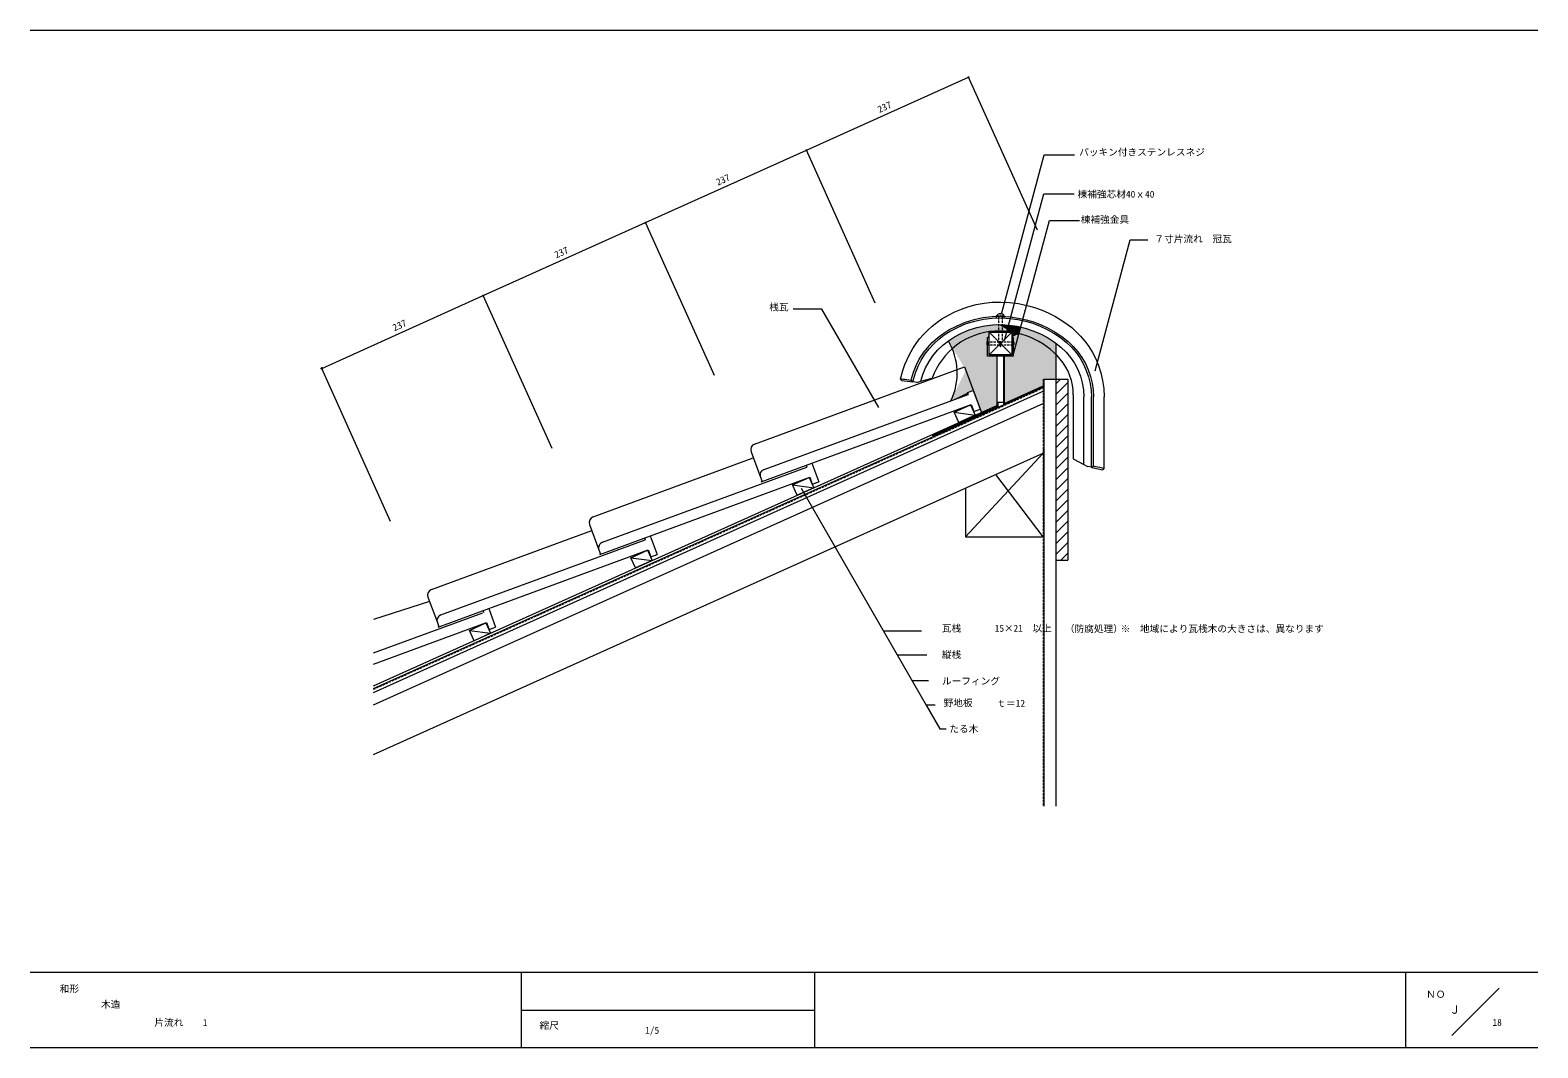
# Model space of a CAD drawing. Units: millimetres, scale not verified. Extents: x -203 to 197, y -138 to 132.
import ezdxf
from ezdxf.enums import TextEntityAlignment as Align

# ---------------------------------------------------------------- set-up
doc = ezdxf.new("R2010")
doc.units = ezdxf.units.MM
doc.header["$LTSCALE"] = 0.5
doc.header["$PDMODE"] = 32
doc.header["$PDSIZE"] = 0.25
doc.linetypes.add('DASHED1', pattern=[1.8, 1.2, -0.6])
for name, color, linetype, lineweight in [('0-0', 5, 'Continuous', 18), ('1-0', 7, 'Continuous', 18), ('1-1', 7, 'Continuous', 18), ('1-3', 7, 'Continuous', 18), ('1-4', 7, 'Continuous', 18), ('1-6', 7, 'Continuous', 18), ('1-7', 7, 'Continuous', 18), ('1-8', 7, 'Continuous', 18), ('1-9', 30, 'Continuous', 18), ('1-B', 7, 'Continuous', 18), ('1-C', 7, 'Continuous', 18)]:
    doc.layers.add(name, color=color, linetype=linetype, lineweight=lineweight)
doc.layers.add('1-5', color=7, linetype='Continuous')
doc.layers.add('1-A', color=7, linetype='Continuous')
doc.styles.add('ＭＳ ゴシック', font='')
doc.styles.get('ＭＳ ゴシック').set_extended_font_data('MS Gothic')

msp = doc.modelspace()

# ---------------------------------------------------------------- linework, layer by layer
at = {"layer": '0-0'}
for p, q in [((-203.2432, 131.6351), (196.7568, 131.6351)), ((196.7568, -118.3649), (-203.2433, -118.3649)), ((-72.973, -118.3649), (-72.973, -138.3649)), ((4.8649, -118.3649), (4.8649, -138.3649)), ((161.7568, -138.3649), (161.7568, -118.3649)), ((186.4865, -122.5541), (173.9189, -135.1216)), ((-72.973, -128.3649), (4.8649, -128.3649)), ((196.7568, -138.3649), (-203.2432, -138.3649))]:
    msp.add_line(p, q, dxfattribs=at)
at = {"layer": '1-0'}
for p, q in [((-112.1631, -43.0119), (65.6796, 37.0173)), ((65.6796, 39.021), (65.6796, -74.2731)), ((-112.1631, -44.1085), (65.6796, 35.9207)), ((-112.1631, -47.3983), (65.6796, 32.6309)), ((-112.1631, -42.354), (53.1943, 32.0568)), ((-112.1631, -60.5573), (65.6796, 19.4719))]:
    msp.add_line(p, q, dxfattribs=at)
at = {"layer": '1-1', "color": 3, "linetype": 'DASHED1'}
msp.add_line((-112.1631, -43.2313), (65.6796, 36.798), dxfattribs=at)
at = {"layer": '1-1'}
for p, q in [((41.8799, 30.2551), (46.2571, 32.2249)), ((41.8798, 30.2551), (47.4882, 29.4891)), ((41.8798, 30.2551), (47.4882, 29.4891)), ((41.8798, 30.2551), (47.4882, 29.4891)), ((41.8799, 30.2551), (47.4882, 29.4891)), ((-0.9805, 10.968), (3.3968, 12.9377)), ((-0.9805, 10.9679), (4.6278, 10.2019)), ((-0.9805, 10.9679), (4.6279, 10.2019)), ((-43.8408, -8.3192), (-39.4635, -6.3494)), ((-43.8408, -8.3192), (-38.2325, -9.0852)), ((-86.7011, -27.6063), (-81.0928, -28.3723))]:
    msp.add_line(p, q, dxfattribs=at)
for points in [[(43.1109, 27.5193), (41.8798, 30.2551), (46.2571, 32.2248), (47.4882, 29.4891)], [(43.1109, 27.5193), (41.8798, 30.2551), (46.2571, 32.2248), (47.4882, 29.4891)], [(0.2506, 8.2322), (-0.9805, 10.9679), (3.3968, 12.9377), (4.6278, 10.2019)], [(0.2506, 8.2322), (-0.9805, 10.9679), (3.3968, 12.9377), (4.6279, 10.2019)], [(-42.6097, -11.055), (-43.8408, -8.3192), (-39.4636, -6.3494), (-38.2325, -9.0852)], [(-85.47, -30.3421), (-86.7011, -27.6063), (-82.3239, -25.6366), (-81.0928, -28.3723)]]:
    msp.add_lwpolyline(points, close=True, dxfattribs=at)
for points in [[(41.8798, 30.2551), (46.2571, 32.2248), (47.4882, 29.4891)], [(41.8799, 30.2551), (46.2571, 32.2248), (47.4882, 29.4891)]]:
    msp.add_lwpolyline(points, dxfattribs=at)
at = {"layer": '1-3'}
for p, q in [((27.6702, 39.0842), (27.8257, 39.7363)), ((27.9881, 38.665), (27.6702, 39.0842)), ((27.9881, 38.665), (30.9312, 38.2987)), ((30.4603, 38.7134), (30.5494, 39.0871)), ((30.9312, 38.2987), (30.4603, 38.7134)), ((30.9769, 38.293), (30.9312, 38.2987)), ((30.9769, 38.293), (31.133, 38.948)), ((31.9753, 38.1687), (30.9769, 38.293)), ((33.096, 38.48), (33.0762, 38.4746)), ((33.096, 38.48), (33.0785, 38.4842)), ((33.096, 38.48), (36.1058, 39.3161)), ((73.5058, 34.9161), (73.5058, 34.3161)), ((76.3058, 16.4228), (76.3058, 34.3161)), ((78.3058, 15.6681), (78.3058, 34.3161)), ((78.9058, 15.9163), (78.9058, 34.3161)), ((81.7058, 15.3326), (81.7058, 34.3161)), ((76.3058, 16.4228), (77.3058, 15.8894)), ((78.3058, 15.6681), (77.3058, 15.8894)), ((78.3058, 15.6681), (78.4618, 15.6336)), ((78.9058, 15.9163), (78.4618, 15.6336)), ((78.4618, 15.6336), (81.3486, 14.9946)), ((81.3486, 14.9946), (81.7058, 15.3326))]:
    msp.add_line(p, q, dxfattribs=at)
for points in [[(27.826, 39.7363), (28.2761, 41.375), (28.804, 42.8956), (29.3923, 44.3002), (30.0254, 45.5918), (30.9146, 47.1442), (31.8278, 48.5119), (32.7383, 49.7062), (33.8018, 50.934), (34.9088, 52.0584), (36.0889, 53.1147), (37.3402, 54.0989), (38.6558, 55.0071), (40.3663, 56.0308), (42.1105, 56.9146), (43.835, 57.645), (45.5278, 58.2348), (47.7184, 58.8241), (49.8231, 59.2164), (51.9846, 59.4489), (54.2513, 59.5124), (56.5955, 59.396), (58.9958, 59.0871), (60.4571, 58.8027), (61.9359, 58.4381), (63.5148, 57.9605), (65.2118, 57.3401), (67.0129, 56.5522), (68.5809, 55.7487), (70.1969, 54.7948), (71.8464, 53.6742), (73.0828, 52.712), (74.2898, 51.636), (75.4563, 50.4426), (76.5699, 49.1292), (77.6168, 47.6936), (78.5825, 46.1351), (79.4513, 44.454), (80.2062, 42.6517), (80.8292, 40.7314)], [(30.5494, 39.0871), (31.0903, 40.8992), (31.7925, 42.6443), (32.6496, 44.3125), (33.6547, 45.8937), (34.8014, 47.378), (36.0589, 48.7318), (37.4403, 49.9728), (38.9376, 51.0924), (40.5159, 52.0938), (42.6564, 53.2189), (44.8849, 54.1413), (47.1869, 54.8564), (49.5475, 55.3598), (51.9525, 55.6464), (54.387, 55.7116), (56.812, 55.5643), (58.9071, 55.2673), (60.9685, 54.8164), (62.9877, 54.2145), (64.9561, 53.4646), (66.8654, 52.5695), (68.707, 51.5323), (70.4735, 50.356), (72.1405, 49.0391), (73.4996, 47.7308), (74.72, 46.3103), (75.796, 44.789), (76.7219, 43.1783), (77.4923, 41.4895), (78.092, 39.7659), (78.531, 37.9886), (78.804, 36.1684), (78.9058, 34.3161)], [(31.133, 38.948), (31.6486, 40.736), (32.3244, 42.4575), (33.1538, 44.1025), (34.1301, 45.661), (35.2468, 47.1229), (36.4738, 48.4551), (37.8237, 49.6749), (39.2883, 50.7737), (40.8303, 51.7559), (42.9206, 52.8596), (45.0968, 53.765), (47.3446, 54.4676), (49.6496, 54.9628), (51.9981, 55.2459), (54.3757, 55.3122), (56.7443, 55.1704), (58.791, 54.8815), (60.8048, 54.4418), (62.7777, 53.8541), (64.7012, 53.1213), (66.5672, 52.2462), (68.3675, 51.2317), (70.0953, 50.0812), (71.7298, 48.793), (73.062, 47.511), (74.2569, 46.1172), (75.3088, 44.6229), (76.2121, 43.0395), (76.9612, 41.3783), (77.5415, 39.682), (77.9626, 37.9324), (78.2191, 36.1402), (78.3058, 34.3161)], [(33.0785, 38.4842), (33.6152, 40.3084), (34.3339, 42.056), (35.2262, 43.7142), (36.2836, 45.2702), (37.498, 46.7111), (38.8609, 48.0243), (40.3617, 49.1976), (41.9566, 50.2337), (43.8649, 51.251), (45.8524, 52.086), (47.9068, 52.7341), (50.0156, 53.1906), (52.1654, 53.4514), (54.3418, 53.5124), (56.5101, 53.382), (58.6483, 53.0678), (60.7452, 52.5738), (62.7896, 51.9041), (64.7702, 51.0626), (66.6757, 50.0536), (68.4957, 48.8811), (70.2183, 47.5488), (71.5877, 46.2401), (72.7972, 44.803), (73.84, 43.2524), (74.7089, 41.6032), (75.397, 39.8701), (75.8972, 38.068), (76.2024, 36.2117), (76.3058, 34.3161)], [(80.8292, 40.7314), (81.3008, 38.6976), (81.6003, 36.5565), (81.7054, 34.3161)], [(30.4603, 38.7134), (29.8617, 38.7929), (29.3162, 38.8654), (28.8347, 38.9294), (28.4269, 38.9836), (28.0978, 39.0274), (27.8632, 39.0586), (27.7184, 39.0778), (27.6702, 39.0842)], [(31.9753, 38.1687), (33.0762, 38.4746), (33.0785, 38.4842)], [(73.5058, 34.3161), (73.5058, 17.9161), (76.3058, 16.4228)], [(81.7058, 15.3326), (81.6571, 15.3427), (81.5121, 15.373), (81.2736, 15.4227), (80.9464, 15.4909), (80.5371, 15.5762), (80.0539, 15.677), (79.5065, 15.7911), (78.9058, 15.9163)]]:
    msp.add_lwpolyline(points, dxfattribs=at)
for centre, radius, start, end in [((53.7649, 33.0861), 18.7259, 93.30251, 160.56775), ((53.9057, 30.6457), 21.1704, 40.37899, 93.30228), ((58.9271, 34.9161), 14.5787, 0, 40.37875)]:
    msp.add_arc(centre, radius, start, end, dxfattribs=at)
at = {"layer": '1-4'}
for p, q in [((2.7026, 99.7702), (45.7388, 119.1365)), ((64.0048, 78.5454), (45.7388, 119.1365)), ((-39.9813, 80.5625), (2.7026, 99.7702)), ((20.9686, 59.1791), (2.7026, 99.7703)), ((-21.7153, 39.9713), (-39.9813, 80.5624)), ((-107.6123, 1.3177), (-125.8783, 41.9088)), ((23.0858, -27.6892), (33.2432, -27.6892)), ((34.6833, -34.1921), (26.8403, -34.1921)), ((35.1247, -41.0339), (30.7904, -41.0339)), ((36.8903, -47.4343), (34.4857, -47.4343))]:
    msp.add_line(p, q, dxfattribs=at)
for points in [[(-64.752, 20.6048), (-83.018, 61.1959), (-39.9813, 80.5625)], [(-107.6123, 1.3177), (-125.8783, 41.9088), (-83.018, 61.1959)], [(21.8919, 31.5), (6.8202, 57.605), (-0.8108, 57.605)], [(1.275, 10.0882), (34.4857, -47.4343), (38.1165, -53.7231), (39.7736, -53.7244)]]:
    msp.add_lwpolyline(points, dxfattribs=at)
for p in [(45.7388, 119.1365), (2.7026, 99.7702), (-39.9813, 80.5625), (-83.018, 61.1959), (-125.8783, 41.9088), (-125.8783, 41.9088)]:
    msp.add_point(p, dxfattribs=at)
at = {"layer": '1-6'}
for p, q in [((54.0497, 56.4149), (54.3162, 56.4149)), ((53.1766, 55.8819), (55.1766, 55.8819)), ((53.1766, 55.4338), (53.1766, 55.8819)), ((55.1766, 55.4338), (55.1766, 55.8819)), ((50.5766, 48.9157), (50.5766, 48.1157)), ((50.7766, 50.0999), (51.1952, 50.0999)), ((50.7766, 45.1081), (50.7766, 50.0999)), ((50.7766, 48.9157), (50.7766, 48.1157)), ((51.1766, 51.5157), (57.1766, 45.5157)), ((57.1766, 51.5157), (51.1766, 45.5157)), ((57.7766, 48.9157), (57.7766, 48.1157)), ((57.5766, 45.1157), (50.7766, 45.1157)), ((53.1943, 45.1157), (53.1943, 31.7279)), ((54.9943, 45.1157), (54.9943, 32.2089)), ((55.1943, 45.1157), (55.1943, 32.6279)), ((55.1943, 32.6279), (65.3565, 37.2009)), ((54.9943, 32.8668), (53.1943, 32.8668)), ((53.4943, 32.8668), (53.4943, 31.5339)), ((36.1943, 24.0779), (53.1943, 31.7279)), ((65.6796, -0.1823), (65.6796, 20.8177)), ((44.8952, 10.1189), (44.8952, -2.7811)), ((44.8952, -2.7811), (65.6796, -2.7811))]:
    msp.add_line(p, q, dxfattribs=at)
at = {"layer": '1-6', "linetype": 'DASHED1'}
for p, q in [((54.6766, 55.4667), (54.6766, 49.0157)), ((50.5766, 48.9157), (57.7766, 48.9157)), ((50.5766, 48.1157), (57.7766, 48.1157))]:
    msp.add_line(p, q, dxfattribs=at)
for points in [[(53.6766, 55.4667), (53.6766, 49.024), (54.6849, 49.024)], [(53.6682, 49.024), (54.1766, 47.6157), (54.6766, 49.0157)]]:
    msp.add_lwpolyline(points, dxfattribs=at)
at = {"layer": '1-6'}
msp.add_lwpolyline([(51.1766, 45.5157), (51.1766, 51.5157), (57.1766, 51.5157), (57.1766, 45.5157)], close=True, dxfattribs=at)
for points in [[(57.1766, 50.0999), (57.5766, 50.0999), (57.5766, 45.1081)], [(55.1943, 32.2989), (65.4796, 36.9273), (65.3565, 37.2009)], [(36.1943, 24.0779), (36.3174, 23.8043), (55.1943, 32.2989)]]:
    msp.add_lwpolyline(points, dxfattribs=at)
msp.add_arc((54.1766, 55.2286), 1.1945, 33.15562, 146.84438, dxfattribs=at)
at = {"layer": '1-7'}
for p, q in [((68.8796, 48.5842), (68.8796, -74.2731)), ((65.6796, 39.021), (68.8796, 39.021)), ((68.8796, 37.7669), (70.1337, 39.021)), ((68.8796, 34.9385), (72.0796, 38.1385)), ((68.8796, 32.11), (72.0796, 35.31)), ((68.8796, 29.2816), (72.0796, 32.4816)), ((68.8796, 26.4532), (72.0796, 29.6532)), ((68.8796, 23.6248), (72.0796, 26.8248)), ((68.8796, 20.7963), (72.0796, 23.9963)), ((68.8796, 17.9679), (72.0796, 21.1679)), ((68.8796, 15.1395), (72.0796, 18.3395)), ((68.8796, 12.3111), (72.0796, 15.5111)), ((68.8796, 9.4826), (72.0796, 12.6826)), ((68.8796, 6.6542), (72.0796, 9.8542)), ((68.8796, 3.8258), (72.0796, 7.0258)), ((68.8796, 0.9973), (72.0796, 4.1973)), ((68.8796, -1.8311), (72.0796, 1.3689)), ((68.8796, -4.6595), (72.0796, -1.4595)), ((68.8796, -7.4879), (72.0796, -4.2879)), ((70.217, -8.979), (72.0796, -7.1164)), ((68.8796, -8.979), (72.0796, -8.979))]:
    msp.add_line(p, q, dxfattribs=at)
at = {"layer": '1-7', "linetype": 'DASHED1'}
msp.add_line((65.4796, 39.021), (65.4796, -74.2731), dxfattribs=at)
at = {"layer": '1-7'}
msp.add_lwpolyline([(68.8796, 39.021), (72.0796, 39.021), (72.0796, -8.979)], dxfattribs=at)
at = {"layer": '1-8'}
for p, q in [((54.4819, 56.289), (65.8062, 98.5522)), ((65.8062, 98.5522), (73.8062, 98.5522)), ((55.2599, 49.287), (65.6992, 88.2472)), ((65.6992, 88.2472), (73.6992, 88.2472)), ((57.5766, 45.4203), (67.1572, 81.1755)), ((67.1572, 81.1755), (75.1572, 81.1755))]:
    msp.add_line(p, q, dxfattribs=at)
msp.add_lwpolyline([(79.3178, 41.2313), (88.6384, 76.0163), (93.2945, 76.0163)], dxfattribs=at)
at = {"layer": '1-9', "color": 7}
for p, q in [((44.8952, -2.7811), (65.4796, 19.3819)), ((65.4796, -2.7811), (52.9494, 13.7433))]:
    msp.add_line(p, q, dxfattribs=at)
msp.add_arc((26.0175, 40.6406), 16.7027, 333.97593, 30.81813, dxfattribs=at)
at = {"layer": '1-9', "color": 1}
msp.add_arc((26.0175, 40.6406), 16.7027, 333.97593, 30.81813, dxfattribs=at)
at = {"layer": '1-9'}
for points in [[(40.3617, 49.1976), (51.1766, 51.5157), (53.6766, 53.4937)], [(40.3617, 49.1976), (53.6766, 53.4937), (52.2501, 53.4363)], [(40.3617, 49.1976), (52.2501, 53.4363), (50.6619, 53.258)], [(40.3617, 49.1976), (50.6619, 53.258), (49.9325, 53.1445)], [(40.3617, 49.1976), (49.9325, 53.1445), (48.4901, 52.8366)], [(40.3617, 49.1976), (48.4901, 52.8366), (47.8905, 52.7556)], [(40.3617, 49.1976), (47.8905, 52.7556), (46.0591, 52.1235)], [(40.3617, 49.1976), (46.0591, 52.1235), (45.2649, 51.8156)], [(53.6766, 53.4937), (51.1766, 51.5157), (57.1766, 51.5157)], [(53.6766, 53.4937), (54.6775, 53.4886), (54.3867, 53.5094)], [(53.6766, 53.4937), (54.3867, 53.5094), (54.1997, 53.5094)], [(53.6766, 53.4937), (56.0306, 52.1633), (56.3595, 53.391)], [(53.6766, 53.4937), (56.3595, 53.391), (55.4834, 53.4471)], [(53.6766, 53.4937), (55.4834, 53.4471), (54.96, 53.4679)], [(53.6766, 53.4937), (54.96, 53.4679), (54.6775, 53.4886)], [(56.3595, 53.391), (55.912, 51.7208), (59.5677, 52.8512), (57.1766, 51.5157)], [(56.3595, 53.391), (56.0306, 52.1633), (56.3595, 53.391), (57.4949, 53.2283)], [(56.0306, 52.1633), (58.9677, 50.612), (57.4949, 53.2283), (58.2077, 53.1186)], [(58.9677, 50.612), (59.5677, 52.8512), (58.2077, 53.1186), (58.6875, 53.0364)], [(59.5677, 52.8512), (58.9677, 50.612), (59.5677, 52.8512), (68.8796, 48.5842)], [(59.5677, 52.8512), (68.8796, 48.5842), (60.5775, 52.6075), (61.3522, 52.3654)], [(68.8796, 48.5842), (66.7585, 49.9769), (61.3522, 52.3654), (62.4818, 51.9942)], [(40.3617, 49.1976), (45.2649, 51.8156), (43.9522, 51.2807)], [(50.7766, 50.0999), (51.1766, 51.5157), (40.3617, 49.1976)], [(40.3617, 49.1976), (43.9522, 51.2807), (42.8663, 50.7297)], [(40.3617, 49.1976), (42.8663, 50.7297), (42.0235, 50.2435)], [(40.3617, 49.1976), (44.9968, 41.4376), (50.7766, 50.0999), (50.7766, 45.1081)], [(50.7766, 50.0999), (51.1766, 50.0999), (51.1766, 51.5157)], [(57.1766, 50.0999), (57.2156, 51.5374), (57.1662, 51.5635)], [(57.1766, 50.0999), (59.1159, 51.165), (57.2156, 51.5374)], [(57.1766, 51.5157), (57.1766, 50.0999), (57.5766, 50.0999)], [(57.1766, 51.5157), (57.5766, 50.0999), (68.8796, 45.6113)], [(57.5766, 50.0999), (57.5766, 45.1081), (68.8796, 45.6113)], [(58.9677, 50.612), (68.8796, 45.6113), (68.8796, 48.5842)], [(66.7585, 49.9769), (64.9187, 50.9936), (62.4818, 51.9942), (63.079, 51.7844)], [(45.4843, 35.4809), (50.7766, 45.1081), (44.9926, 41.4349)], [(45.4843, 35.4809), (46.9858, 36.0335), (53.1943, 45.1157)], [(45.4843, 35.4809), (53.1943, 45.1157), (50.7766, 45.1081)], [(46.9858, 36.0335), (49.1238, 30.2251), (53.1943, 45.1157), (53.1943, 32.0568)], [(68.8796, 39.021), (68.8796, 45.6113), (55.1943, 45.1157)], [(55.1943, 45.1157), (55.1943, 32.6279), (65.3565, 37.2009)], [(55.1943, 45.1157), (65.3565, 37.2009), (65.6796, 39.021)], [(55.1943, 45.1157), (65.6796, 39.021), (68.8796, 39.021)], [(45.4843, 35.4809), (44.9926, 41.4349), (41.0267, 33.3123)], [(65.3565, 37.2009), (65.6796, 37.0173), (65.6796, 39.021)], [(65.3565, 37.2009), (65.4796, 36.9273), (65.6796, 37.0173)], [(41.0267, 33.3123), (45.6554, 35.016), (45.4843, 35.4809)]]:
    msp.add_solid(points, dxfattribs=at)
at = {"layer": '1-A'}
msp.add_point((-125.8783, 41.9088), dxfattribs=at)
at = {"layer": '1-B'}
for p, q in [((44.6699, 42.3255), (49.1238, 30.2251)), ((45.4843, 35.4809), (46.9858, 36.0335)), ((46.9858, 36.0335), (48.815, 31.0641)), ((-9.2592, 11.8198), (46.4349, 32.3192)), ((-8.5429, 15.0671), (45.6554, 35.016)), ((45.4843, 35.4809), (45.6554, 35.016)), ((45.4843, 35.4809), (45.6554, 35.016)), ((46.4349, 32.3192), (47.1258, 30.4424)), ((46.4349, 32.3192), (47.1258, 30.4424)), ((47.1258, 30.4424), (48.815, 31.0641)), ((47.1258, 30.4424), (48.815, 31.0641)), ((2.624, 16.1937), (2.7951, 15.7289)), ((4.1255, 16.7464), (5.9546, 11.777)), ((-52.1195, -7.4673), (3.5746, 13.0321)), ((-51.4032, -4.22), (2.7951, 15.7289)), ((-9.4918, 13.0129), (-9.0745, 11.8791)), ((3.5746, 13.0321), (4.2654, 11.1552)), ((4.2654, 11.1552), (5.9546, 11.777)), ((-94.2636, -23.5071), (-40.0652, -3.5583)), ((-40.2363, -3.0934), (-40.0652, -3.5583)), ((-38.7348, -2.5408), (-36.9057, -7.5102)), ((-94.9799, -26.7544), (-39.2857, -6.255)), ((-52.3521, -6.2742), (-51.9348, -7.408)), ((-39.2857, -6.255), (-38.5949, -8.1319)), ((-38.5949, -8.1319), (-36.9057, -7.5102)), ((-112.1631, -33.6069), (-83.1132, -22.9145)), ((-83.0966, -22.3805), (-82.9255, -22.8454)), ((-81.5951, -21.8279), (-79.766, -26.7973)), ((-112.1631, -36.5906), (-82.146, -25.5422)), ((-95.2124, -25.5613), (-94.7951, -26.6952)), ((-86.7011, -27.6063), (-82.3238, -25.6366)), ((-86.7011, -27.6063), (-81.0928, -28.3723)), ((-82.146, -25.5422), (-81.4552, -27.4191)), ((-81.4552, -27.4191), (-79.766, -26.7973))]:
    msp.add_line(p, q, dxfattribs=at)
msp.add_lwpolyline([(-85.47, -30.3421), (-86.7011, -27.6063), (-82.3239, -25.6366), (-81.0928, -28.3723)], close=True, dxfattribs=at)
for centre in [(-7.9903, 13.5656), (-50.8506, -5.7215), (-93.7109, -25.0087)]:
    msp.add_arc(centre, 1.6, 110.2068, 200.20738, dxfattribs=at)
at = {"layer": '1-C'}
for p, q in [((-11.0299, 21.824), (44.6699, 42.3255)), ((-53.8903, 2.5368), (-11.3932, 18.1788)), ((-11.9788, 19.7698), (-9.4918, 13.013)), ((-54.8391, 0.4827), (-52.3521, -6.2742)), ((-96.7506, -16.7503), (-54.2535, -1.1084)), ((-97.2843, -19.9323), (-112.1631, -24.7033)), ((-97.6994, -18.8045), (-95.2124, -25.5613))]:
    msp.add_line(p, q, dxfattribs=at)
for centre in [(-10.4773, 20.3225), (-53.3376, 1.0353), (-96.1979, -18.2518)]:
    msp.add_arc(centre, 1.6, 110.20723, 200.20695, dxfattribs=at)

# ---------------------------------------------------------------- texts
at = {"layer": '0-0', "color": 7, "style": 'ＭＳ ゴシック'}
for s, height, p in [('和形', 1.833, (-195.4054, -124.1757)), ('ＮＯ', 1.833, (167.1021, -125.6345)), ('木造', 1.833, (-184.4438, -128.2884)), ('Ｊ', 2.199, (173.238, -129.9766)), ('縮尺', 1.833, (-68.1081, -133.9054))]:
    msp.add_text(s, height=height, dxfattribs=at).set_placement(p, align=Align.BOTTOM_LEFT)
at = {"layer": '1-0', "style": 'ＭＳ ゴシック'}
msp.add_text('1/5', height=1.833, dxfattribs=at).set_placement((-40.0932, -135.1819), align=Align.BOTTOM_LEFT)
at = {"layer": '1-4', "style": 'ＭＳ ゴシック'}
for p in [(22.3057, 109.1399), (-20.5544, 89.8529), (-63.4147, 70.5657), (-106.3632, 51.2389)]:
    msp.add_text('237', height=1.833, rotation=24.228, dxfattribs=at).set_placement(p, align=Align.BOTTOM_LEFT)
for s, p in [('15×21\u3000以上', (52.6589, -28.5297)), ('（防腐処理）', (71.2733, -28.6479)), ('※\u3000地域により瓦桟木の大きさは、異なります', (86.0747, -28.6479)), ('野地板', (39.0973, -48.3171)), ('たる木', (40.6069, -55.2243)), ('片流れ\u3000\u30001', (-170.2781, -133.1048)), ('18', (184.7115, -133.0782))]:
    msp.add_text(s, height=1.833, dxfattribs=at).set_placement(p, align=Align.BOTTOM_LEFT)
at = {"layer": '1-5', "style": 'ＭＳ ゴシック'}
for s, p in [('桟瓦', (-7.1508, 56.6842)), ('瓦桟\u3000', (38.6528, -28.5297)), ('縦桟', (38.6544, -35.5297)), ('ルーフィング', (38.6544, -42.5297)), ('ｔ＝12', (53.1003, -48.4262))]:
    msp.add_text(s, height=1.833, dxfattribs=at).set_placement(p, align=Align.BOTTOM_LEFT)
at = {"layer": '1-8', "style": 'ＭＳ ゴシック'}
msp.add_text('７寸片流れ\u3000冠瓦', height=1.833, dxfattribs=at).set_placement((95.0416, 74.7754), align=Align.BOTTOM_LEFT)
at = {"layer": '1-B', "style": 'ＭＳ ゴシック'}
for s, p in [('パッキン付きステンレスネジ', (75.062, 97.7878)), ('棟補強芯材40ｘ40', (74.6416, 86.6474)), ('棟補強金具', (75.4824, 79.9211))]:
    msp.add_text(s, height=1.833, dxfattribs=at).set_placement(p, align=Align.BOTTOM_LEFT)

doc.saveas('drawing.dxf')
